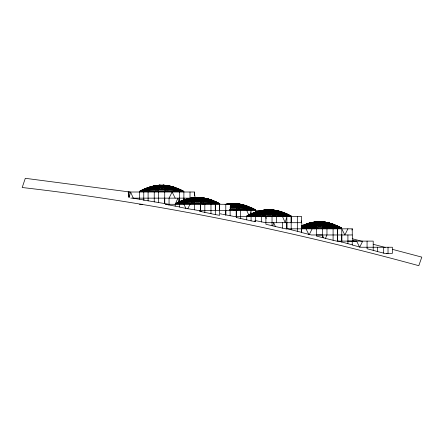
<?xml version="1.0" encoding="UTF-8"?>
<svg xmlns="http://www.w3.org/2000/svg" width="444" height="444" viewBox="0 0 444 444"><rect width="100%" height="100%" fill="white"/><g stroke="black" fill="none" stroke-linecap="round" stroke-linejoin="round"><path stroke-width="0.67" d="M164.718 192.008L164.718 203.574L168.365 204.284M169.059 204.584L169.059 198.146L172.128 192.008L175.197 198.146M179.537 198.146L179.537 201.559L179.537 192.008M183.877 198.146L183.877 200.194L183.877 192.008M219.647 210.423L219.647 204.284L219.647 215.307L215.307 214.591L215.307 204.284L215.307 210.423M302.431 228.832L301.665 222.699L301.665 216.561L234.648 216.561L225.785 214.896L225.785 210.423M255.417 216.561L255.417 221.678L251.076 220.862L251.076 216.561M286.852 222.699L286.852 228.832L286.852 216.561L285.22 222.699L282.512 216.561M353.019 241.109L352.253 234.97L311.377 234.97L301.665 232.539L301.665 228.832L301.665 232.356L291.186 229.759L291.186 216.561L291.186 222.699M337.44 228.832L337.434 241.109L337.44 228.832M341.775 241.109L341.775 228.832L344.844 234.97L347.913 228.832M359.535 246.992L356.593 241.109L352.253 241.109L352.253 244.999L360.611 247.247L392.363 247.247L392.363 253.385L384.748 253.385L377.55 251.565L377.55 247.247M383.683 253.141L383.683 247.247M164.718 198.146L164.718 203.574L143.767 200.078M161.028 191.469L161.583 185.231M197.025 203.813L197.58 197.574M232.584 209.84L233.139 203.602M268.354 216.111L268.909 209.873M318.775 228.016L319.33 221.772M159.796 191.469L161.466 185.231M195.798 203.813L219.863 203.813C206.305 195.599 188.966 195.593 175.413 203.813C186.252 197.491 199.8 195.743 211.666 200.072L183.605 200.072L175.413 203.813L195.798 203.813L197.463 197.574M231.357 209.84L233.028 203.602M267.127 216.111L291.192 216.111C277.755 208.025 260.173 208.025 246.736 216.111L267.127 216.111L268.792 209.873M317.549 228.016L319.219 221.772M129.11 197.536L130.575 192.008L133.289 198.213L144.167 200.022M249.939 214.718L251.076 210.423L251.082 214.513M275.347 226.518L272.816 225.874L273.659 222.699L275.347 226.518L285.747 228.832L352.253 228.832L352.253 234.97M351.931 230.064L352.253 228.832M160.722 185.237C153.208 185.281 145.959 187.951 139.41 191.469L158.569 191.469L160.367 186.48L161.355 185.231M194.566 203.813L196.365 198.823L197.352 197.574M265.895 216.111L267.693 211.122L268.681 209.873M316.322 228.016L318.115 223.021L319.103 221.772M157.703 191.469L159.89 186.48L161.239 185.231M193.701 203.813L195.887 198.823L197.236 197.574M265.029 216.111L267.216 211.122L268.565 209.873M315.451 228.016L317.643 223.021L318.992 221.772M156.832 191.469L159.429 186.48L161.128 185.231M192.835 203.813L195.432 198.823L197.125 197.574M264.163 216.111L266.755 211.122L268.454 209.873M314.585 228.016L317.183 223.021L318.875 221.772M230.269 207.209L231.452 204.851L232.8 203.602M229.798 209.196L230.125 210.423L230.891 204.284L165.484 204.284L168.77 204.934L169.059 204.284M322.622 237.54L325.441 238.406L326.962 234.97L326.962 228.832M155.966 191.469C157.137 189.111 158.297 186.141 161.017 185.231M191.963 203.813C193.134 201.454 194.3 198.485 197.014 197.574M263.292 216.111C264.463 213.753 265.623 210.783 268.343 209.873M313.719 228.016C314.885 225.652 316.05 222.683 318.764 221.772M179.537 204.284L179.537 207.109L187.79 208.724L190.01 204.284M309.301 234.515L312.143 228.832M359.762 247.047L362.731 241.109M155.1 191.469C156.393 188.966 157.959 186.003 160.906 185.231M191.098 203.813C192.391 201.31 193.956 198.34 196.903 197.574M262.426 216.111C263.719 213.603 265.284 210.639 268.232 209.873M312.848 228.016C314.147 225.508 315.706 222.544 318.659 221.772M154.229 191.469C155.616 188.772 157.642 185.897 160.8 185.231M190.226 203.813C191.619 201.115 193.639 198.24 196.797 197.574M261.555 216.111C262.942 213.414 264.968 210.539 268.126 209.873M318.47 221.778C312.304 221.872 306.565 224.692 301.504 228.016L311.982 228.016C313.37 225.319 315.395 222.438 318.548 221.772M153.002 191.469C154.839 188.711 157.243 185.831 160.695 185.231M189 203.813C190.837 201.049 193.24 198.168 196.692 197.574M260.328 216.111C262.165 213.348 264.569 210.467 268.021 209.873M310.756 228.016C312.587 225.252 314.996 222.372 318.442 221.772M151.776 191.469C154.013 188.622 156.843 185.781 160.589 185.231M187.773 203.813C190.01 200.966 192.846 198.124 196.587 197.574M259.102 216.111C261.338 213.264 264.174 210.423 267.915 209.873M309.529 228.016C311.766 225.169 314.596 222.327 318.342 221.772M150.549 191.469C153.186 188.55 156.443 185.753 160.489 185.231M186.547 203.813C189.183 200.888 192.441 198.091 196.487 197.574M257.875 216.111C260.511 213.187 263.769 210.389 267.815 209.873M308.297 228.016C310.939 225.091 314.191 222.294 318.243 221.772M230.991 204.851L232.684 203.602M149.323 191.469C152.375 188.5 156.027 185.731 160.395 185.231M185.32 203.813C188.378 200.843 192.024 198.068 196.392 197.574M256.649 216.111C259.701 213.142 263.353 210.367 267.721 209.873M307.07 228.016C310.128 225.041 313.78 222.272 318.143 221.772M232.911 203.602L231.923 204.851L230.131 209.84L255.428 209.84C246.331 204.795 235.487 202.02 225.175 204.434M148.091 191.469C151.598 188.511 155.605 185.709 160.301 185.231M184.094 203.813C187.601 200.849 191.603 198.046 196.298 197.574M255.422 216.111C258.924 213.148 262.931 210.345 267.627 209.873M305.844 228.016C309.351 225.053 313.353 222.25 318.054 221.772M147.225 191.469C150.949 188.384 155.295 185.697 160.212 185.231M183.222 203.813C186.946 200.727 191.292 198.041 196.209 197.574M254.551 216.111C258.275 213.026 262.62 210.339 267.538 209.873M304.978 228.016C308.697 224.925 313.042 222.239 317.959 221.772M146.353 191.469C150.338 188.323 154.978 185.692 160.123 185.231M182.356 203.813C186.336 200.66 190.976 198.03 196.126 197.574M253.685 216.111C257.664 212.959 262.304 210.328 267.449 209.873M304.107 228.016C308.092 224.864 312.731 222.233 317.876 221.772M230.48 204.573L232.467 203.602M145.488 191.469C149.756 188.3 154.662 185.686 160.045 185.231M181.485 203.813C185.753 200.644 190.659 198.024 196.043 197.574M252.814 216.111C257.082 212.942 261.988 210.323 267.371 209.873M303.241 228.016C307.509 224.847 312.415 222.228 317.793 221.772M142.885 191.469C154.767 182.207 171.551 184.227 183.866 191.469L158.569 191.469M178.882 203.813C183.766 200.305 189.538 197.98 195.565 197.574M250.211 216.111C259.468 208.996 272.25 208.242 282.922 212.365M302.236 226.973C308.647 222.905 322.2 217.061 325.064 228.016M144.622 191.469C149.206 188.339 154.346 185.681 159.968 185.231M180.619 203.813C185.204 200.677 190.343 198.018 195.965 197.574M251.948 216.111C256.532 212.976 261.671 210.317 267.294 209.873M302.37 228.016C306.954 224.88 312.093 222.222 317.715 221.772M230.07 204.573L232.356 203.602M142.019 191.469C147.153 188.028 153.541 185.609 159.446 185.231M178.016 203.813C183.244 200.383 189.244 197.98 195.532 197.574C188.7 197.974 182.201 200.499 176.279 203.813M249.345 216.111C254.479 212.665 260.867 210.251 266.772 209.873C259.696 210.29 252.941 212.809 246.736 216.111C253.013 212.954 259.696 210.267 266.783 209.873C260.256 210.295 254.029 212.737 248.474 216.111M302.081 226.629L310.245 223.021L317.282 221.772L309.729 223.021L302.025 225.935M301.504 228.016C306.449 225.014 311.766 222.2 317.649 221.772M141.148 191.469C146.714 188.09 152.958 185.642 159.501 185.231C152.397 185.62 145.699 188.306 139.41 191.469C150.255 185.165 163.803 183.4 175.669 187.729L147.608 187.729M177.145 203.813C182.712 200.433 188.955 197.985 195.499 197.574M301.559 226.529L309.979 223.021L317.255 221.772M229.642 204.573L232.251 203.602L226.39 204.518M140.282 191.469C146.187 188.167 152.664 185.648 159.479 185.231M247.608 216.111C253.513 212.804 259.99 210.284 266.805 209.873M229.204 204.573L232.151 203.602M229.093 204.434L232.051 203.602M301.876 225.696L309.351 223.021L317.571 221.772M232.573 203.602L230.541 204.851L243.234 204.851L247.23 206.099L230.136 206.099M301.942 225.696L309.413 223.021L317.288 221.778M228.699 204.434L231.951 203.602M228.316 204.434L231.862 203.602M227.966 204.434L231.768 203.602M227.372 204.518L231.685 203.602M227.062 204.518L231.602 203.602M226.784 204.518L231.529 203.602M226.562 204.518L231.457 203.602M226.251 204.518L231.324 203.602L226.135 204.518M226.013 204.518L231.219 203.602M225.863 204.518L231.169 203.602L226.013 204.434M225.813 204.434L231.091 203.602L225.608 204.434M225.419 204.434L231.035 203.602L225.269 204.434M187.657 198.823L195.438 197.574M225.13 204.434L227.095 204.018L239.299 204.018L243.234 204.851M159.896 185.231C154.018 185.659 148.701 188.472 143.751 191.469C148.218 187.79 153.857 185.67 159.612 185.231C153.84 185.659 148.34 188.001 143.751 191.469C148.573 188.278 153.979 185.664 159.829 185.231M195.893 197.574C190.015 198.002 184.698 200.816 179.753 203.813C184.216 200.133 189.854 198.013 195.61 197.574C189.838 197.996 184.338 200.338 179.748 203.813C184.809 200.494 190.548 197.674 196.72 197.574M267.221 209.873C261.344 210.295 256.027 213.109 251.076 216.111C255.544 212.432 261.183 210.312 266.938 209.873C261.166 210.295 255.666 212.637 251.076 216.111C256.138 212.793 261.877 209.973 268.048 209.873M159.768 185.231C153.94 185.653 148.496 188.178 143.751 191.469C148.435 188.095 153.902 185.648 159.707 185.231M195.765 197.574C189.938 197.996 184.493 200.516 179.748 203.813C184.432 200.438 189.899 197.985 195.704 197.574M267.094 209.873C261.266 210.295 255.822 212.815 251.076 216.111C255.761 212.732 261.227 210.284 267.033 209.873M317.516 221.772C311.916 222.194 306.632 224.509 302.048 227.667C306.565 224.425 311.882 222.189 317.46 221.772M317.21 221.772L309.535 223.021L301.537 225.935L337.484 225.935L341.619 228.016L311.982 228.016M163.836 185.231L162.987 185.231C167.677 185.709 171.678 188.511 175.186 191.469M218.997 203.813C212.859 200.405 206.083 197.724 198.984 197.574C203.679 198.052 207.681 200.849 211.183 203.813M235.359 203.602C242.174 204.018 248.651 206.538 254.556 209.84L255.428 209.84C248.912 206.588 241.924 203.735 234.543 203.602C239.238 204.079 243.24 206.882 246.747 209.84M271.162 209.873L270.313 209.873C275.002 210.351 279.004 213.148 282.512 216.111M151.604 186.48L171.678 186.48M143.545 189.394L179.737 189.394M195.033 197.463L194.355 192.008L128.183 192.008L128.782 196.831M130.808 198.146L193.207 198.146M187.601 198.823L207.675 198.823M179.543 201.731L215.734 201.731L219.863 203.813L215.667 201.731M139.427 204.284L142.524 204.284M230.031 207.764L251.293 207.764M263.414 210.423L197.808 210.423L194.355 209.779M258.93 211.122L279.004 211.122M254.934 212.365L282.995 212.365M250.871 214.03L287.063 214.03M319.586 221.772C325.779 221.656 331.862 223.465 337.484 225.935M313.286 222.189L325.491 222.189L333.344 224.27M309.351 223.021L329.426 223.021M305.361 224.27L333.422 224.27M316.483 234.97L322.622 234.97L323.382 237.84M347.913 241.109L356.593 241.109M386.669 253.385L388.028 253.385L388.023 247.247M182.956 191.469L183.866 191.469L179.67 189.394M290.282 216.111L291.192 216.111C284.97 212.848 278.21 210.334 271.145 209.873C277.678 210.295 283.905 212.737 289.455 216.111M340.709 228.016L341.619 228.016C335.153 224.664 328.094 221.967 320.735 221.772C325.43 222.255 329.431 225.053 332.939 228.016M236.264 217.344L236.264 210.423L236.264 217.499L251.076 220.862M199.839 197.574L207.614 198.823L215.734 201.731M321.589 221.772L325.491 222.189M182.129 191.469C176.562 188.09 170.324 185.642 163.775 185.231C170.879 185.62 177.583 188.306 183.866 191.469M163.803 185.231C170.613 185.648 177.095 188.167 183 191.469M271.129 209.873C277.938 210.284 284.421 212.804 290.326 216.111M199.772 197.574C206.321 197.985 212.565 200.433 218.126 203.813M199.667 197.574C205.422 198.013 211.061 200.133 215.523 203.813C210.578 200.816 205.261 198.002 199.384 197.574M321.417 221.772C327.173 222.211 332.811 224.337 337.279 228.016C332.328 225.014 327.012 222.2 321.134 221.772M235.181 203.602C240.97 204.012 246.487 206.36 251.088 209.84C246.137 206.843 240.82 204.029 234.943 203.602M163.57 185.231L169.985 186.48M235.131 203.602L241.547 204.851M270.896 209.873C276.684 210.339 282.245 212.598 286.852 216.111C281.907 213.114 276.59 210.295 270.712 209.873M163.514 185.231C169.325 185.697 174.842 188.062 179.526 191.469C174.581 188.472 169.264 185.659 163.381 185.231M199.511 197.574C205.322 198.041 210.839 200.405 215.523 203.813C210.7 200.621 205.294 198.007 199.45 197.574M270.84 209.873C276.668 210.295 282.107 212.815 286.852 216.111C282.384 212.432 276.745 210.306 270.995 209.873L277.45 211.122M321.262 221.772C327.073 222.239 332.595 224.603 337.279 228.016C332.456 224.825 327.05 222.205 321.201 221.772M163.453 185.231C169.297 185.664 174.703 188.278 179.526 191.469C175.058 187.79 169.419 185.67 163.669 185.231C169.442 185.659 174.936 188.001 179.526 191.469L173.055 187.729M270.779 209.873C276.623 210.306 282.029 212.92 286.852 216.111L280.514 212.365M163.314 185.231C168.936 185.681 174.076 188.339 178.66 191.469M199.312 197.574C204.934 198.018 210.073 200.677 214.657 203.813M234.87 203.602C240.493 204.051 245.632 206.71 250.216 209.84M270.64 209.873C276.262 210.317 281.402 212.976 285.986 216.111M321.062 221.772C326.684 222.222 331.823 224.88 336.408 228.016M129.515 191.958L25.297 178.31L22.2 187.512C156.282 202.897 288.656 230.192 418.803 265.69L421.8 257.12L392.479 249.367M166.972 204.284L168.015 204.434M199.828 211.277L201.265 211.488M163.237 185.231C168.615 185.686 173.521 188.3 177.789 191.469M199.234 197.574C204.617 198.024 209.518 200.644 213.786 203.813M234.793 203.602C240.176 204.057 245.082 206.671 249.35 209.84M270.562 209.873C275.94 210.323 280.847 212.942 285.115 216.111M320.984 221.772C326.368 222.228 331.274 224.847 335.542 228.016M163.153 185.231C168.298 185.692 172.938 188.323 176.923 191.469M199.151 197.574C204.301 198.03 208.941 200.66 212.92 203.813M234.715 203.602C239.86 204.057 244.5 206.693 248.485 209.84M270.479 209.873C275.63 210.328 280.264 212.959 284.249 216.111M320.907 221.772C326.051 222.233 330.691 224.864 334.676 228.016M187.79 208.724L194.355 209.773L194.355 204.284M163.07 185.231C167.987 185.697 172.333 188.384 176.052 191.469M199.067 197.574C203.985 198.041 208.33 200.727 212.049 203.813M234.626 203.602C239.544 204.068 243.889 206.754 247.613 209.84M270.396 209.873C275.313 210.339 279.659 213.026 283.377 216.111M320.818 221.772C325.735 222.239 330.081 224.925 333.805 228.016M179.537 206.948L168.77 204.934M132.934 198.146L133.289 198.213M201.543 203.652L205.616 204.412M199.722 210.423L199.833 211.305L215.307 214.591M162.887 185.231C167.249 185.731 170.901 188.5 173.959 191.469M270.213 209.873C274.575 210.367 278.227 213.142 281.285 216.111M234.443 203.602C238.811 204.101 242.463 206.871 245.515 209.84M198.884 197.574C203.247 198.068 206.898 200.843 209.957 203.813M320.635 221.772C325.002 222.272 328.654 225.041 331.707 228.016M254.828 220.479L265.59 222.699L301.665 222.699L301.176 220.857M169.059 204.423L168.409 204.284M220.224 213.792L221.861 214.113M222.516 214.241L225.785 214.896M233.389 209.851L237.44 210.695M162.787 185.231C166.839 185.753 170.091 188.55 172.733 191.469M270.113 209.873C274.164 210.389 277.417 213.187 280.059 216.111M234.349 203.602C238.395 204.123 241.653 206.921 244.289 209.84M320.54 221.772C324.586 222.294 327.844 225.091 330.48 228.016M198.784 197.574C202.836 198.091 206.088 200.888 208.73 203.813M325.441 238.406L336.641 241.109L373.21 241.109L373.21 250.327L377.55 251.565M270.013 209.873C273.759 210.423 276.59 213.264 278.832 216.111M320.44 221.772C324.187 222.327 327.017 225.169 329.254 228.016M162.687 185.231C166.433 185.781 169.264 188.622 171.501 191.469M234.249 203.602C237.995 204.151 240.826 206.993 243.062 209.84M198.684 197.574C202.431 198.124 205.267 200.966 207.503 203.813M254.379 221.417L255.417 221.678M338.339 241.109L352.253 244.827M312.376 228.321L314.369 228.832M373.21 250.327L367.071 248.762L367.071 241.109M327.739 223.021L321.323 221.772C327.128 222.167 332.661 224.52 337.279 228.016L330.802 224.27M205.983 198.823L199.567 197.574C205.378 197.969 210.911 200.322 215.523 203.813L209.052 200.072M287.662 228.832L291.186 229.759M352.203 238.711L361.971 241.292M373.21 244.267L385.214 247.441M286.08 228.671L286.702 228.832M320.335 221.772C323.787 222.372 326.19 225.252 328.027 228.016M269.913 209.873C273.36 210.467 275.768 213.348 277.6 216.111M234.143 203.602C237.596 204.201 240.004 207.076 241.836 209.84M162.587 185.231C166.034 185.831 168.443 188.711 170.274 191.469M198.585 197.574C202.031 198.168 204.44 201.049 206.271 203.813M320.229 221.772C323.387 222.438 325.413 225.319 326.801 228.016M269.808 209.873C272.96 210.539 274.986 213.414 276.373 216.111M234.038 203.602C237.196 204.268 239.222 207.143 240.609 209.84M162.482 185.231C165.634 185.897 167.66 188.772 169.047 191.469M198.479 197.574C201.632 198.24 203.657 201.115 205.045 203.813M320.124 221.772C323.071 222.544 324.636 225.508 325.929 228.016M269.697 209.873C272.649 210.639 274.209 213.603 275.508 216.111M233.933 203.602C236.88 204.373 238.445 207.337 239.738 209.84M198.368 197.574C201.321 198.34 202.88 201.31 204.179 203.813M162.371 185.231C165.323 186.003 166.883 188.966 168.182 191.469M272.033 225.563L272.816 225.874M269.591 209.873C272.305 210.783 273.471 213.753 274.636 216.111M233.822 203.602C236.541 204.512 237.701 207.481 238.872 209.84M198.263 197.574C200.977 198.485 202.142 201.454 203.308 203.813M162.265 185.231C164.979 186.141 166.145 189.111 167.31 191.469M337.24 225.935L341.619 228.016M286.818 214.03L291.192 216.111M319.902 221.772L321.6 223.021L324.198 228.016M269.48 209.873L271.173 211.122L273.77 216.111M233.711 203.602L235.409 204.851L238.006 209.84M198.152 197.574L199.844 198.823L202.442 203.813M162.154 185.231L163.847 186.48L166.445 191.469M251.232 207.764L255.428 209.84M244.611 206.099L251.088 209.84C246.62 206.16 240.981 204.04 235.226 203.602C241.27 203.996 247.058 206.327 251.953 209.84M340.748 228.016C334.843 224.708 328.366 222.189 321.55 221.772C328.088 222.194 334.321 224.636 339.882 228.016M253.691 209.84C248.124 206.46 241.88 204.012 235.337 203.602C241.614 204.018 247.597 206.416 252.825 209.84M339.011 228.016C333.783 224.581 327.783 222.183 321.495 221.772C327.511 222.194 333.272 224.509 338.145 228.016M288.589 216.111C283.355 212.676 277.361 210.278 271.073 209.873C277.084 210.29 282.85 212.609 287.723 216.111M217.26 203.813C212.027 200.383 206.033 197.98 199.745 197.574C205.755 197.991 211.522 200.311 216.394 203.813M181.263 191.469C176.029 188.04 170.035 185.636 163.747 185.231C169.758 185.653 175.524 187.967 180.397 191.469M319.791 221.772L321.14 223.021L323.326 228.016M269.364 209.873L270.718 211.122L272.905 216.111M233.6 203.602L234.948 204.851L237.135 209.84M198.035 197.574L199.389 198.823L201.576 203.813M162.038 185.231L163.386 186.48L165.579 191.469M319.674 221.772L320.662 223.021L322.461 228.016M269.253 209.873L270.241 211.122L272.033 216.111M233.483 203.602L234.471 204.851L236.269 209.84M197.924 197.574L198.912 198.823L200.705 203.813M161.927 185.231L162.915 186.48L164.707 191.469M319.563 221.772L321.234 228.016M269.136 209.873L270.807 216.111M233.372 203.602L235.043 209.84M197.808 197.574L199.478 203.813M161.81 185.231L163.481 191.469M306.005 228.832L308.78 234.388M183.877 204.284L185.925 208.386M246.736 210.423L249.45 216.561M179.049 202.442L177.905 198.146L175.197 204.284L175.197 206.06M319.447 221.772L320.002 228.016M269.025 209.873L269.58 216.111M233.255 203.602L233.81 209.84M197.697 197.574L198.252 203.813M161.699 185.231L162.254 191.469M266.15 218.603L265.895 216.561L265.895 224.287L272.033 225.657L272.033 216.561M347.913 234.97L347.913 243.612M341.775 234.97L341.775 242.069M333.094 228.832L333.094 240.332M322.622 228.832L322.622 237.612L316.483 236.114L316.483 228.832M297.325 216.561L297.325 231.202M282.512 222.699L282.512 228.177M276.373 216.561L276.373 222.699M261.555 216.561L261.555 221.978M246.736 216.561L246.736 219.813M240.598 210.423L240.598 218.515M230.125 209.057L230.125 215.634M225.785 204.284L225.785 215.196M210.967 204.284L210.967 213.62M204.828 204.284L204.828 212.448M194.355 192.008L194.355 195.421M190.015 192.008L190.015 198.146M158.58 192.008L158.58 202.531M154.24 192.008L154.246 201.942M148.102 192.008L148.102 200.938M143.767 192.008L143.762 200.127M139.427 192.008L139.427 199.178M128.949 192.008L128.949 197.463M200.488 204.284L200.488 210.423L200.488 204.284M255.417 210.423L255.417 212.465L255.417 210.423M304.34 225.935L301.976 227.667C306.471 224.364 311.821 222.178 317.41 221.772L310.733 223.021L304.34 225.935M238.239 204.018L235.07 203.602C240.898 204.057 246.281 206.66 251.088 209.84L244.744 206.099L238.239 204.018"/></g></svg>
